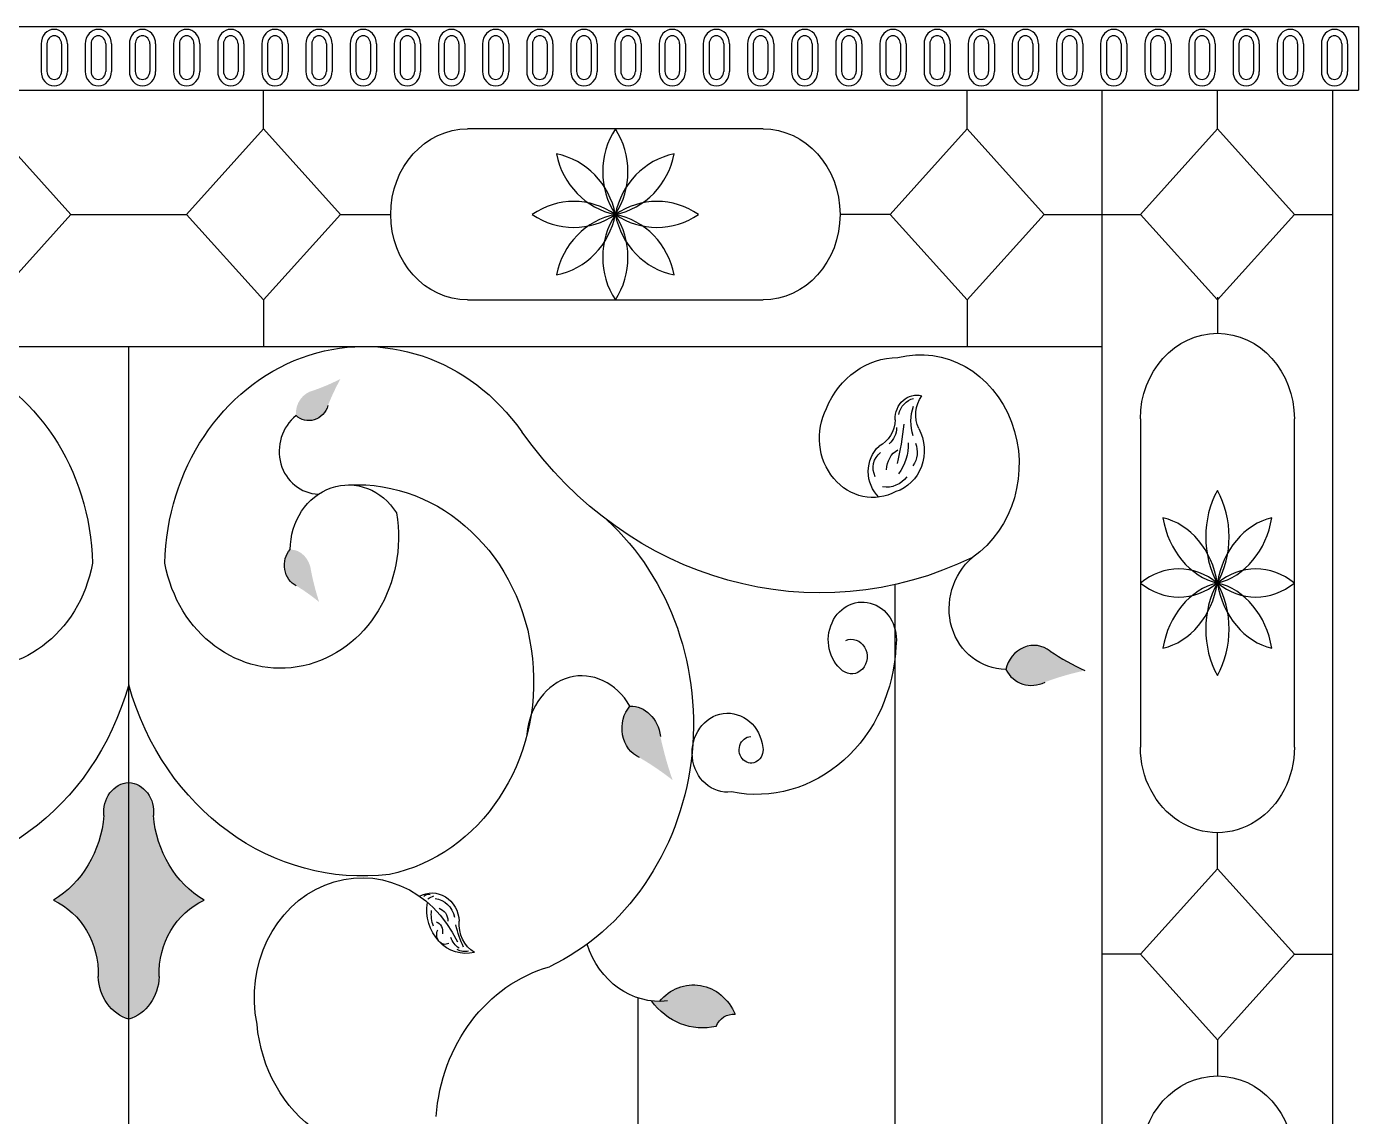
# Model space of a CAD drawing. Header units: inches. Extents: x -12530 to 36157, y 78659 to 110077.
# Drawn here: x 18044 to 18797, y 95986 to 96602 of the extents above; entities that cross this region are included whole.
import ezdxf

# ---------------------------------------------------------------- set-up
doc = ezdxf.new("R2010")
doc.units = ezdxf.units.IN
doc.header["$MEASUREMENT"] = 0
doc.layers.add('freecads.com', color=7, linetype='Continuous')

msp = doc.modelspace()

# ---------------------------------------------------------------- hatches: boundary and pattern name
at = {"layer": 'freecads.com'}
h = msp.add_hatch(color=256, dxfattribs=at)
edge = h.paths.add_edge_path()
edge.add_ellipse((18175.52560209607, 96504.02784692858), major_axis=(43.06384436937769, 105.7939623153172), ratio=0.9469011507490371, start_angle=218.050427834303, end_angle=226.5621950181577, ccw=False)
edge.add_ellipse((18208.29212230067, 96384.17907957749), major_axis=(4.792041118792148, 11.77249789979152), ratio=0.9469011507479805, start_angle=31.97543274606259, end_angle=120.6182258387899)
edge.add_ellipse((18203.83716571304, 96390.7168436998), major_axis=(4.284943297245505, 10.52672227104292), ratio=0.9469011507496162, start_angle=159.7426158206657, end_angle=277.1150805852849)
edge.add_ellipse((18324.83691472213, 96344.2372041218), major_axis=(47.34596571398603, 116.3137519308614), ratio=0.9469011507503685, start_angle=82.53915729714407, end_angle=90.5950854310853, ccw=False)
h = msp.add_hatch(color=256, dxfattribs=at)
edge = h.paths.add_edge_path()
edge.add_ellipse((18303.813944635, 96318.93575745924), major_axis=(-8.829557838085156, 121.2470976968243), ratio=0.8359317068108877, start_angle=99.78457259641573, end_angle=109.796134589379, ccw=False)
edge.add_ellipse((18193.51974227665, 96293.03345593935), major_axis=(-0.9825319788094438, 13.49208567121029), ratio=0.8359317068012387, start_angle=-87.58124347453948, end_angle=-1.761904168033556)
edge.add_ellipse((18199.76707984378, 96297.39924930505), major_axis=(-0.8785596183861876, 12.06434181823648), ratio=0.8359317068012913, start_angle=32.51968818700655, end_angle=159.02811667615)
edge.add_ellipse((18147.62422410471, 96167.48022922767), major_axis=(-9.707538859654484, 133.3034942245962), ratio=0.8359317068004827, start_angle=326.433184229696, end_angle=333.5028607831824, ccw=False)
h = msp.add_hatch(color=256, dxfattribs=at)
edge = h.paths.add_edge_path()
edge.add_ellipse((18664.85655883445, 96078.66063698233), major_axis=(64.91117555546953, 151.109132615276), ratio=0.9321556912632376, start_angle=31.39300988275928, end_angle=39.76336417587326)
edge.add_ellipse((18612.68358823493, 96247.94822657768), major_axis=(7.223159633431393, 16.81506115689548), ratio=0.932155691267479, start_angle=143.9978660258343, end_angle=225.9268037189526, ccw=False)
edge.add_ellipse((18612.43887307014, 96236.23671513371), major_axis=(6.458798806082675, 15.03567724333848), ratio=0.932155691265331, start_angle=-14.409785686897976, end_angle=103.5107411766183, ccw=False)
edge.add_ellipse((18717.67854366532, 96402.44082074754), major_axis=(71.36572076078097, 166.134907710525), ratio=0.9321556912642087, start_angle=171.3837466457625, end_angle=178.5079110942589)
h = msp.add_hatch(color=256, dxfattribs=at)
edge = h.paths.add_edge_path()
edge.add_ellipse((18542.96611211428, 96239.22689113839), major_axis=(-14.01955956894534, 173.0469924099719), ratio=0.8364599452372313, start_angle=100.54857668420982, end_angle=110.5342086904204, ccw=False)
edge.add_ellipse((18386.08470856246, 96198.80538737917), major_axis=(-1.560062899768995, 19.25625347812982), ratio=0.8364599452285126, start_angle=-86.80599533182057, end_angle=-1.218981540430523)
edge.add_ellipse((18394.89794497319, 96205.23505863431), major_axis=(-1.39497573155363, 17.21854053999207), ratio=0.8364599452286675, start_angle=33.14863903629293, end_angle=159.5890570134705)
edge.add_ellipse((18323.69057165979, 96018.05263596874), major_axis=(-15.41361660421612, 190.2541932257607), ratio=0.8364599452274143, start_angle=327.0306658284395, end_angle=334.077844666511, ccw=False)
h = msp.add_hatch(color=256, dxfattribs=at)
edge = h.paths.add_edge_path()
edge.add_ellipse((18033.02084308015, 96162.088200286), major_axis=(2.0735e-11, 61.00201997487932), ratio=0.9000000000000715, start_angle=205.8975772623485, end_angle=263.9725538064092)
edge.add_ellipse((18102.59173902958, 96158.37036889791), major_axis=(-7.6348e-12, 16.69926722380767), ratio=0.9000000000000007, start_angle=3.213950894043478, end_angle=97.83781866390768, ccw=False)
edge.add_line((18101.65584603498, 96175.03722742425), (18101.65584603498, 96041.20997076583))
edge.add_ellipse((18107.8205997947, 96066.28978995392), major_axis=(-4.6721e-12, 25.99838615199012), ratio=0.9000000000000319, start_angle=92.48536943769562, end_angle=166.190177115764, ccw=False)
edge.add_ellipse((18044.15006667578, 96066.79635160761), major_axis=(4.062e-13, 44.79231056240113), ratio=0.9000000000000746, start_angle=267.8374528010897, end_angle=340.2498807344285)
h = msp.add_hatch(color=256, dxfattribs=at)
edge = h.paths.add_edge_path()
edge.add_ellipse((18095.49109227527, 96066.28978995392), major_axis=(1.77813e-11, 25.99838615198242), ratio=0.9000000000000955, start_angle=193.8098228842384, end_angle=267.51463056302066, ccw=False)
edge.add_line((18101.65584603498, 96041.20997076276), (18101.65584603498, 96175.03722742121))
edge.add_ellipse((18100.71995304038, 96158.37036889791), major_axis=(1.2101e-12, 16.69926722381656), ratio=0.9000000000000307, start_angle=262.16218133631565, end_angle=356.78604910594396, ccw=False)
edge.add_ellipse((18170.29084899098, 96162.088200286), major_axis=(1.2999e-12, 61.00201997484596), ratio=0.900000000000084, start_angle=96.0274461935348, end_angle=154.1024227376647)
edge.add_ellipse((18159.16162539535, 96066.79635160761), major_axis=(5.1547e-12, 44.79231056241412), ratio=0.9000000000000937, start_angle=19.75011926562341, end_angle=92.16254719856211)
h = msp.add_hatch(color=256, dxfattribs=at)
edge = h.paths.add_edge_path()
edge.add_ellipse((18401.6789052564, 96099.55982388221), major_axis=(-4.54577e-11, 48.25036335209133), ratio=0.900000000004084, start_angle=174.4578935609791, end_angle=179.9999999999619)
edge.add_ellipse((18420.8100996332, 96031.73806726153), major_axis=(-3.7173e-12, 28.89454090421123), ratio=0.9000000000001392, start_angle=297.4647620366055, end_angle=404.34835233096675, ccw=False)
edge.add_ellipse((18443.26257724096, 96032.34132296478), major_axis=(1.91495e-11, 11.70462034125817), ratio=0.9000000000001243, start_angle=-5.410998007285658, end_angle=63.39969833488567)
edge.add_ellipse((18426.0282238002, 96077.8488314191), major_axis=(1.7046e-12, 41.57193963614196), ratio=0.9000000000001513, start_angle=132.1588293890857, end_angle=190.6191178512101, ccw=False)

# ---------------------------------------------------------------- linework, layer by layer
for p, q in [((15987.81709525844, 96602.03731265885), (18796.53814705358, 96602.03731265885)), ((18796.53814705358, 96602.03731265885), (18796.53814705358, 96566.19743068157)), ((18052.1526437379, 96592.24936807767), (18052.1526437379, 96576.77873008043)), ((18055.43426433487, 96592.24936807767), (18055.43426433487, 96576.77873008043)), ((18063.71155623997, 96592.24936807767), (18063.71155623997, 96576.77873008043)), ((18066.99317683578, 96592.24936807767), (18066.99317683578, 96576.77873008043)), ((18077.09984816881, 96592.24936807767), (18077.09984816881, 96576.77873008043)), ((18080.38146876581, 96592.24936807767), (18080.38146876581, 96576.77873008043)), ((18088.65876067088, 96592.24936807767), (18088.65876067088, 96576.77873008043)), ((18091.94038126788, 96592.24936807767), (18091.94038126788, 96576.77873008043)), ((18102.04705259971, 96592.24936807767), (18102.04705259971, 96576.77873008043)), ((18105.32867319671, 96592.24936807767), (18105.32867319671, 96576.77873008043)), ((18113.60596510179, 96592.24936807767), (18113.60596510179, 96576.77873008043)), ((18116.88758569879, 96592.24936807767), (18116.88758569879, 96576.77873008043)), ((18126.99425703062, 96592.24936807767), (18126.99425703062, 96576.77873008043)), ((18130.27587762762, 96592.24936807767), (18130.27587762762, 96576.77873008043)), ((18138.5531695327, 96592.24936807767), (18138.5531695327, 96576.77873008043)), ((18141.8347901297, 96592.24936807767), (18141.8347901297, 96576.77873008043)), ((18151.94146146153, 96592.24936807767), (18151.94146146153, 96576.77873008043)), ((18155.22308205853, 96592.24936807767), (18155.22308205853, 96576.77873008043)), ((18163.50037396361, 96592.24936807767), (18163.50037396361, 96576.77873008043)), ((18166.78199456061, 96592.24936807767), (18166.78199456061, 96576.77873008043)), ((18176.88866589244, 96592.24936807767), (18176.88866589244, 96576.77873008043)), ((18180.1702864906, 96592.24936807767), (18180.1702864906, 96576.77873008043)), ((18188.44757839451, 96592.24936807767), (18188.44757839451, 96576.77873008043)), ((18191.72919899152, 96592.24936807767), (18191.72919899152, 96576.77873008043)), ((18201.83587032454, 96592.24936807767), (18201.83587032454, 96576.77873008043)), ((18205.11749092035, 96592.24936807767), (18205.11749092035, 96576.77873008043)), ((18213.39478282661, 96592.24936807767), (18213.39478282661, 96576.77873008043)), ((18216.67640342242, 96592.24936807767), (18216.67640342242, 96576.77873008043)), ((18226.78307475425, 96592.24936807767), (18226.78307475425, 96576.77873008043)), ((18230.06469535244, 96592.24936807767), (18230.06469535244, 96576.77873008043)), ((18238.34198725633, 96592.24936807767), (18238.34198725633, 96576.77873008043)), ((18241.62360785333, 96592.24936807767), (18241.62360785333, 96576.77873008043)), ((18251.73027918635, 96592.24936807767), (18251.73027918635, 96576.77873008043)), ((18255.01189978216, 96592.24936807767), (18255.01189978216, 96576.77873008043)), ((18263.28919168843, 96592.24936807767), (18263.28919168843, 96576.77873008043)), ((18266.57081228424, 96592.24936807767), (18266.57081228424, 96576.77873008043)), ((18276.6774836161, 96592.24936807767), (18276.6774836161, 96576.77873008043)), ((18279.95910421426, 96592.24936807767), (18279.95910421426, 96576.77873008043)), ((18288.23639611814, 96592.24936807767), (18288.23639611814, 96576.77873008043)), ((18291.51801671515, 96592.24936807767), (18291.51801671515, 96576.77873008043)), ((18301.62468804817, 96592.24936807767), (18301.62468804817, 96576.77873008043)), ((18304.90630864517, 96592.24936807767), (18304.90630864517, 96576.77873008043)), ((18313.18360055025, 96592.24936807767), (18313.18360055025, 96576.77873008043)), ((18316.46522114725, 96592.24936807767), (18316.46522114725, 96576.77873008043)), ((18326.57189247908, 96592.24936807767), (18326.57189247908, 96576.77873008043)), ((18329.85351307608, 96592.24936807767), (18329.85351307608, 96576.77873008043)), ((18338.13080498115, 96592.24936807767), (18338.13080498115, 96576.77873008043)), ((18341.41242557696, 96592.24936807767), (18341.41242557696, 96576.77873008043)), ((18351.51909690998, 96592.24936807767), (18351.51909690998, 96576.77873008043)), ((18354.80071750698, 96592.24936807767), (18354.80071750698, 96576.77873008043)), ((18363.0780094109, 96592.24936807767), (18363.0780094109, 96576.77873008043)), ((18366.35963000906, 96592.24936807767), (18366.35963000906, 96576.77873008043)), ((18376.46630134089, 96592.24936807767), (18376.46630134089, 96576.77873008043)), ((18379.74792193789, 96592.24936807767), (18379.74792193789, 96576.77873008043)), ((18388.02521384297, 96592.24936807767), (18388.02521384297, 96576.77873008043)), ((18391.30683443881, 96592.24936807767), (18391.30683443881, 96576.77873008043)), ((18401.4135057718, 96592.24936807767), (18401.4135057718, 96576.77873008043)), ((18404.6951263688, 96592.24936807767), (18404.6951263688, 96576.77873008043)), ((18412.97241827271, 96592.24936807767), (18412.97241827271, 96576.77873008043)), ((18416.25403887088, 96592.24936807767), (18416.25403887088, 96576.77873008043)), ((18426.36071020274, 96592.24936807767), (18426.36071020274, 96576.77873008043)), ((18429.6423308009, 96592.24936807767), (18429.6423308009, 96576.77873008043)), ((18437.91962270481, 96592.24936807767), (18437.91962270481, 96576.77873008043)), ((18441.20124330179, 96592.24936807767), (18441.20124330179, 96576.77873008043)), ((18451.30791463481, 96592.24936807767), (18451.30791463481, 96576.77873008043)), ((18454.58953523062, 96592.24936807767), (18454.58953523062, 96576.77873008043)), ((18462.86682713572, 96592.24936807767), (18462.86682713572, 96576.77873008043)), ((18466.14844773269, 96592.24936807767), (18466.14844773269, 96576.77873008043)), ((18476.25511906455, 96592.24936807767), (18476.25511906455, 96576.77873008043)), ((18479.53673966272, 96592.24936807767), (18479.53673966272, 96576.77873008043)), ((18487.81403156663, 96592.24936807767), (18487.81403156663, 96576.77873008043)), ((18491.0956521636, 96592.24936807767), (18491.0956521636, 96576.77873008043)), ((18501.20232349662, 96592.24936807767), (18501.20232349662, 96576.77873008043)), ((18504.48394409246, 96592.24936807767), (18504.48394409246, 96576.77873008043)), ((18512.76123599754, 96592.24936807767), (18512.76123599754, 96576.77873008043)), ((18516.04285659454, 96592.24936807767), (18516.04285659454, 96576.77873008043)), ((18526.14952792637, 96592.24936807767), (18526.14952792637, 96576.77873008043)), ((18529.43114852453, 96592.24936807767), (18529.43114852453, 96576.77873008043)), ((18537.70844042845, 96592.24936807767), (18537.70844042845, 96576.77873008043)), ((18540.99006102545, 96592.24936807767), (18540.99006102545, 96576.77873008043)), ((18551.09673235844, 96592.24936807767), (18551.09673235844, 96576.77873008043)), ((18554.37835295544, 96592.24936807767), (18554.37835295544, 96576.77873008043)), ((18562.65564485935, 96592.24936807767), (18562.65564485935, 96576.77873008043)), ((18565.93726545752, 96592.24936807767), (18565.93726545752, 96576.77873008043)), ((18576.04393678938, 96592.24936807767), (18576.04393678938, 96576.77873008043)), ((18579.32555738635, 96592.24936807767), (18579.32555738635, 96576.77873008043)), ((18587.60284929145, 96592.24936807767), (18587.60284929145, 96576.77873008043)), ((18590.88446988726, 96592.24936807767), (18590.88446988726, 96576.77873008043)), ((18600.99114122028, 96592.24936807767), (18600.99114122028, 96576.77873008043)), ((18604.27276181725, 96592.24936807767), (18604.27276181725, 96576.77873008043)), ((18612.55005372117, 96592.24936807767), (18612.55005372117, 96576.77873008043)), ((18615.83167431933, 96592.24936807767), (18615.83167431933, 96576.77873008043)), ((18625.93834565119, 96592.24936807767), (18625.93834565119, 96576.77873008043)), ((18629.21996624816, 96592.24936807767), (18629.21996624816, 96576.77873008043)), ((18637.49725815327, 96592.24936807767), (18637.49725815327, 96576.77873008043)), ((18640.77887874908, 96592.24936807767), (18640.77887874908, 96576.77873008043)), ((18650.8855500821, 96592.24936807767), (18650.8855500821, 96576.77873008043)), ((18654.1671706791, 96592.24936807767), (18654.1671706791, 96576.77873008043)), ((18662.44446258298, 96592.24936807767), (18662.44446258298, 96576.77873008043)), ((18665.72608318118, 96592.24936807767), (18665.72608318118, 96576.77873008043)), ((18675.83275451301, 96592.24936807767), (18675.83275451301, 96576.77873008043)), ((18679.11437511117, 96592.24936807767), (18679.11437511117, 96576.77873008043)), ((18687.39166701509, 96592.24936807767), (18687.39166701509, 96576.77873008043)), ((18690.67328761209, 96592.24936807767), (18690.67328761209, 96576.77873008043)), ((18700.77995894508, 96592.24936807767), (18700.77995894508, 96576.77873008043)), ((18704.06157954091, 96592.24936807767), (18704.06157954091, 96576.77873008043)), ((18712.33887144599, 96592.24936807767), (18712.33887144599, 96576.77873008043)), ((18715.62049204299, 96592.24936807767), (18715.62049204299, 96576.77873008043)), ((18725.72716337482, 96592.24936807767), (18725.72716337482, 96576.77873008043)), ((18729.00878397299, 96592.24936807767), (18729.00878397299, 96576.77873008043)), ((18737.2860758769, 96592.24936807767), (18737.2860758769, 96576.77873008043)), ((18740.5676964739, 96592.24936807767), (18740.5676964739, 96576.77873008043)), ((18750.67436780692, 96592.24936807767), (18750.67436780692, 96576.77873008043)), ((18753.95598840273, 96592.24936807767), (18753.95598840273, 96576.77873008043)), ((18762.23328030781, 96592.24936807767), (18762.23328030781, 96576.77873008043)), ((18765.51490090481, 96592.24936807767), (18765.51490090481, 96576.77873008043)), ((18775.62157223783, 96592.24936807767), (18775.62157223783, 96576.77873008043)), ((18778.90319283483, 96592.24936807767), (18778.90319283483, 96576.77873008043)), ((18787.18048473872, 96592.24936807767), (18787.18048473872, 96576.77873008043)), ((18790.46210533572, 96592.24936807767), (18790.46210533572, 96576.77873008043)), ((15987.81709525844, 96566.19743068157), (18796.53814705358, 96566.19743068157)), ((18177.88548239748, 96544.26446648416), (18177.88548239748, 96566.19743068157)), ((18575.46179114558, 96544.26446648416), (18575.46179114558, 96566.19743068157)), ((18651.69142750926, 94033.30365418523), (18651.69142750926, 96566.19743068157)), ((18716.88260436741, 96544.26446648416), (18716.88260436741, 96566.19743068157)), ((18782.07378122442, 94033.30365418523), (18782.07378122442, 96566.19743068157)), ((18068.92281197206, 96495.93490837354), (18025.42620967249, 96544.26446648416)), ((18134.38888009791, 96495.93490837354), (18177.88548239748, 96544.26446648416)), ((18177.88548239748, 96544.26446648416), (18221.3820846982, 96495.93490837354)), ((18460.15199426549, 96544.26446648416), (18293.19527927873, 96544.26446648416)), ((18575.46179114558, 96544.26446648416), (18531.96518884601, 96495.93490837354)), ((18618.95839344514, 96495.93490837354), (18575.46179114558, 96544.26446648416)), ((18716.88260436741, 96544.26446648416), (18673.38600206668, 96495.93490837354)), ((18760.37920666698, 96495.93490837354), (18716.88260436741, 96544.26446648416)), ((18025.42620967249, 96447.60535026764), (18068.92281197206, 96495.93490837354)), ((18068.92281197206, 96495.93490837354), (18134.38888009791, 96495.93490837354)), ((18177.88548239748, 96447.60535026764), (18134.38888009791, 96495.93490837354)), ((18221.3820846982, 96495.93490837354), (18177.88548239748, 96447.60535026764)), ((18221.3820846982, 96495.93490837354), (18249.698676978, 96495.93490837354)), ((18531.96518884601, 96495.93490837354), (18503.64859656625, 96495.93490837354)), ((18531.96518884601, 96495.93490837354), (18575.46179114558, 96447.60535026764)), ((18575.46179114558, 96447.60535026764), (18618.95839344514, 96495.93490837354)), ((18618.95839344514, 96495.93490837354), (18673.38600206668, 96495.93490837354)), ((18673.38600206668, 96495.93490837354), (18716.88260436741, 96447.60535026764)), ((18716.88260436741, 96447.60535026764), (18760.37920666698, 96495.93490837354)), ((18760.37920666698, 96495.93490837354), (18782.07378122442, 96495.93490837354)), ((18177.88548239748, 96447.60535026764), (18177.88548239748, 96421.32814877453)), ((18293.19527927873, 96447.60535026764), (18460.15199426549, 96447.60535026764)), ((18575.46179114558, 96447.60535026764), (18575.46179114558, 96421.32814877453)), ((18716.88260436741, 96449.15331344664), (18716.88260436741, 96428.76831243766)), ((17551.6202645607, 96421.32814877453), (18651.69142750926, 96421.32814877453)), ((18101.65584603498, 94460.5349116082), (18101.65584603498, 96421.32814877453)), ((18673.38600206668, 96380.43875433176), (18673.38600206668, 96194.9312932317)), ((18760.37920666698, 96194.9312932317), (18760.37920666698, 96380.43875433176)), ((18534.738557442, 94810.67897302256), (18534.738557442, 96286.82343528025)), ((18716.88260436741, 96126.21673410737), (18716.88260436741, 96146.60173512108)), ((18673.38600206668, 96077.88717599676), (18716.88260436741, 96126.21673410737)), ((18716.88260436741, 96126.21673410737), (18760.37920666698, 96077.88717599676)), ((18673.38600206668, 96077.88717599676), (18651.69142750926, 96077.88717599676)), ((18716.88260436741, 96029.55761788614), (18673.38600206668, 96077.88717599676)), ((18760.37920666698, 96077.88717599676), (18716.88260436741, 96029.55761788614)), ((18760.37920666698, 96077.88717599676), (18782.07378122442, 96077.88717599676)), ((18389.56628093696, 94890.44871188934), (18389.56628093696, 96053.22444744674)), ((18716.88260436741, 96029.55761788614), (18716.88260436741, 96009.17261687716))]:
    msp.add_line(p, q, dxfattribs=at)
for centre, major_axis, ratio, start_param, end_param in [((18059.57291028744, 96592.24936807767), (-1.4899e-12, 8.244740610319162), 0.9000000000004904, 4.712388980384527, 7.85398163397432), ((18084.52011471834, 96592.24936807767), (-1.4899e-12, 8.244740610319162), 0.9000000000004904, 4.712388980384527, 7.85398163397432), ((18109.46731914806, 96592.24936807767), (-1.4899e-12, 8.244740610319162), 0.9000000000004904, 4.712388980384527, 7.85398163397432), ((18134.41452358016, 96592.24936807767), (-1.4899e-12, 8.244740610319162), 0.9000000000004904, 4.712388980384527, 7.85398163397432), ((18159.36172801107, 96592.24936807767), (-1.4899e-12, 8.244740610319162), 0.9000000000004904, 4.712388980384527, 7.85398163397432), ((18184.30893244198, 96592.24936807767), (-1.4899e-12, 8.244740610319162), 0.9000000000004904, 4.712388980384527, 7.85398163397432), ((18209.25613687288, 96592.24936807767), (-1.4899e-12, 8.244740610319162), 0.9000000000004904, 4.712388980384527, 7.85398163397432), ((18234.20334130379, 96592.24936807767), (-1.4899e-12, 8.244740610319162), 0.9000000000004904, 4.712388980384527, 7.85398163397432), ((18259.1505457347, 96592.24936807767), (-1.4899e-12, 8.244740610319162), 0.9000000000004904, 4.712388980384527, 7.85398163397432), ((18284.0977501668, 96592.24936807767), (-1.4899e-12, 8.244740610319162), 0.9000000000004904, 4.712388980384527, 7.85398163397432), ((18309.04495459652, 96592.24936807767), (-1.4899e-12, 8.244740610319162), 0.9000000000004904, 4.712388980384527, 7.85398163397432), ((18333.99215902861, 96592.24936807767), (-1.4899e-12, 8.244740610319162), 0.9000000000004904, 4.712388980384527, 7.85398163397432), ((18358.93936345836, 96592.24936807767), (-1.4899e-12, 8.244740610319162), 0.9000000000004904, 4.712388980384527, 7.85398163397432), ((18383.88656789043, 96592.24936807767), (-1.4899e-12, 8.244740610319162), 0.9000000000004904, 4.712388980384527, 7.85398163397432), ((18408.83377232134, 96592.24936807767), (-1.4899e-12, 8.244740610319162), 0.9000000000004904, 4.712388980384527, 7.85398163397432), ((18433.78097675225, 96592.24936807767), (-1.4899e-12, 8.244740610319162), 0.9000000000004904, 4.712388980384527, 7.85398163397432), ((18458.72818118318, 96592.24936807767), (-1.4899e-12, 8.244740610319162), 0.9000000000004904, 4.712388980384527, 7.85398163397432), ((18483.67538561526, 96592.24936807767), (-1.4899e-12, 8.244740610319162), 0.9000000000004904, 4.712388980384527, 7.85398163397432), ((18508.622590045, 96592.24936807767), (-1.4899e-12, 8.244740610319162), 0.9000000000004904, 4.712388980384527, 7.85398163397432), ((18533.56979447707, 96592.24936807767), (-1.4899e-12, 8.244740610319162), 0.9000000000004904, 4.712388980384527, 7.85398163397432), ((18558.51699890681, 96592.24936807767), (-1.4899e-12, 8.244740610319162), 0.9000000000004904, 4.712388980384527, 7.85398163397432), ((18583.46420333889, 96592.24936807767), (-1.4899e-12, 8.244740610319162), 0.9000000000004904, 4.712388980384527, 7.85398163397432), ((18608.41140776979, 96592.24936807767), (-1.4899e-12, 8.244740610319162), 0.9000000000004904, 4.712388980384527, 7.85398163397432), ((18633.35861220073, 96592.24936807767), (-1.4899e-12, 8.244740610319162), 0.9000000000004904, 4.712388980384527, 7.85398163397432), ((18658.30581663164, 96592.24936807767), (-1.4899e-12, 8.244740610319162), 0.9000000000004904, 4.712388980384527, 7.85398163397432), ((18683.25302106255, 96592.24936807767), (-1.4899e-12, 8.244740610319162), 0.9000000000004904, 4.712388980384527, 7.85398163397432), ((18708.20022549345, 96592.24936807767), (-1.4899e-12, 8.244740610319162), 0.9000000000004904, 4.712388980384527, 7.85398163397432), ((18733.14742992553, 96592.24936807767), (-1.4899e-12, 8.244740610319162), 0.9000000000004904, 4.712388980384527, 7.85398163397432), ((18758.09463435527, 96592.24936807767), (-1.4899e-12, 8.244740610319162), 0.9000000000004904, 4.712388980384527, 7.85398163397432), ((18783.04183878737, 96592.24936807767), (-1.4899e-12, 8.244740610319162), 0.9000000000004904, 4.712388980384527, 7.85398163397432), ((18059.57291028744, 96592.24936807767), (1.28346e-11, 4.598495502589265), 0.9000000000006837, -1.570796326792384, 1.570796326797408), ((18084.52011471834, 96592.24936807767), (1.28346e-11, 4.598495502589265), 0.9000000000006837, -1.570796326792384, 1.570796326797408), ((18109.46731914806, 96592.24936807767), (1.28346e-11, 4.598495502589265), 0.9000000000006837, -1.570796326792384, 1.570796326797408), ((18134.41452358016, 96592.24936807767), (1.28346e-11, 4.598495502589265), 0.9000000000006837, -1.570796326792384, 1.570796326797408), ((18159.36172801107, 96592.24936807767), (1.28346e-11, 4.598495502589265), 0.9000000000006837, -1.570796326792384, 1.570796326797408), ((18184.30893244198, 96592.24936807767), (1.28346e-11, 4.598495502589265), 0.9000000000006837, -1.570796326792384, 1.570796326797408), ((18209.25613687288, 96592.24936807767), (1.28346e-11, 4.598495502589265), 0.9000000000006837, -1.570796326792384, 1.570796326797408), ((18234.20334130379, 96592.24936807767), (1.28346e-11, 4.598495502589265), 0.9000000000006837, -1.570796326792384, 1.570796326797408), ((18259.1505457347, 96592.24936807767), (1.28346e-11, 4.598495502589265), 0.9000000000006837, -1.570796326792384, 1.570796326797408), ((18284.0977501668, 96592.24936807767), (1.28346e-11, 4.598495502589265), 0.9000000000006837, -1.570796326792384, 1.570796326797408), ((18309.04495459652, 96592.24936807767), (1.28346e-11, 4.598495502589265), 0.9000000000006837, -1.570796326792384, 1.570796326797408), ((18333.99215902861, 96592.24936807767), (1.28346e-11, 4.598495502589265), 0.9000000000006837, -1.570796326792384, 1.570796326797408), ((18358.93936345836, 96592.24936807767), (1.28346e-11, 4.598495502589265), 0.9000000000006837, -1.570796326792384, 1.570796326797408), ((18383.88656789043, 96592.24936807767), (1.28346e-11, 4.598495502589265), 0.9000000000006837, -1.570796326792384, 1.570796326797408), ((18408.83377232134, 96592.24936807767), (1.28346e-11, 4.598495502589265), 0.9000000000006837, -1.570796326792384, 1.570796326797408), ((18433.78097675225, 96592.24936807767), (1.28346e-11, 4.598495502589265), 0.9000000000006837, -1.570796326792384, 1.570796326797408), ((18458.72818118318, 96592.24936807767), (1.28346e-11, 4.598495502589265), 0.9000000000006837, -1.570796326792384, 1.570796326797408), ((18483.67538561526, 96592.24936807767), (1.28346e-11, 4.598495502589265), 0.9000000000006837, -1.570796326792384, 1.570796326797408), ((18508.622590045, 96592.24936807767), (1.28346e-11, 4.598495502589265), 0.9000000000006837, -1.570796326792384, 1.570796326797408), ((18533.56979447707, 96592.24936807767), (1.28346e-11, 4.598495502589265), 0.9000000000006837, -1.570796326792384, 1.570796326797408), ((18558.51699890681, 96592.24936807767), (1.28346e-11, 4.598495502589265), 0.9000000000006837, -1.570796326792384, 1.570796326797408), ((18583.46420333889, 96592.24936807767), (1.28346e-11, 4.598495502589265), 0.9000000000006837, -1.570796326792384, 1.570796326797408), ((18608.41140776979, 96592.24936807767), (1.28346e-11, 4.598495502589265), 0.9000000000006837, -1.570796326792384, 1.570796326797408), ((18633.35861220073, 96592.24936807767), (1.28346e-11, 4.598495502589265), 0.9000000000006837, -1.570796326792384, 1.570796326797408), ((18658.30581663164, 96592.24936807767), (1.28346e-11, 4.598495502589265), 0.9000000000006837, -1.570796326792384, 1.570796326797408), ((18683.25302106255, 96592.24936807767), (1.28346e-11, 4.598495502589265), 0.9000000000006837, -1.570796326792384, 1.570796326797408), ((18708.20022549345, 96592.24936807767), (1.28346e-11, 4.598495502589265), 0.9000000000006837, -1.570796326792384, 1.570796326797408), ((18733.14742992553, 96592.24936807767), (1.28346e-11, 4.598495502589265), 0.9000000000006837, -1.570796326792384, 1.570796326797408), ((18758.09463435527, 96592.24936807767), (1.28346e-11, 4.598495502589265), 0.9000000000006837, -1.570796326792384, 1.570796326797408), ((18783.04183878737, 96592.24936807767), (1.28346e-11, 4.598495502589265), 0.9000000000006837, -1.570796326792384, 1.570796326797408), ((18059.57291028744, 96576.77873008043), (-6.725e-13, 8.24474061032366), 0.8999999999997271, 1.570796326794822, 4.712388980384615), ((18059.57291028744, 96576.77873008043), (-6.468e-12, 4.598495502593757), 0.8999999999993162, 1.57079632679363, 4.712388980383423), ((18084.52011471834, 96576.77873008043), (-6.725e-13, 8.24474061032366), 0.8999999999997271, 1.570796326794822, 4.712388980384615), ((18084.52011471834, 96576.77873008043), (-6.468e-12, 4.598495502593757), 0.8999999999993162, 1.57079632679363, 4.712388980383423), ((18109.46731914806, 96576.77873008043), (-6.725e-13, 8.24474061032366), 0.8999999999997271, 1.570796326794822, 4.712388980384615), ((18109.46731914806, 96576.77873008043), (-6.468e-12, 4.598495502593757), 0.8999999999993162, 1.57079632679363, 4.712388980383423), ((18134.41452358016, 96576.77873008043), (-6.725e-13, 8.24474061032366), 0.8999999999997271, 1.570796326794822, 4.712388980384615), ((18134.41452358016, 96576.77873008043), (-6.468e-12, 4.598495502593757), 0.8999999999993162, 1.57079632679363, 4.712388980383423), ((18159.36172801107, 96576.77873008043), (-6.725e-13, 8.24474061032366), 0.8999999999997271, 1.570796326794822, 4.712388980384615), ((18159.36172801107, 96576.77873008043), (-6.468e-12, 4.598495502593757), 0.8999999999993162, 1.57079632679363, 4.712388980383423), ((18184.30893244198, 96576.77873008043), (-6.725e-13, 8.24474061032366), 0.8999999999997271, 1.570796326794822, 4.712388980384615), ((18184.30893244198, 96576.77873008043), (-6.468e-12, 4.598495502593757), 0.8999999999993162, 1.57079632679363, 4.712388980383423), ((18209.25613687288, 96576.77873008043), (-6.725e-13, 8.24474061032366), 0.8999999999997271, 1.570796326794822, 4.712388980384615), ((18209.25613687288, 96576.77873008043), (-6.468e-12, 4.598495502593757), 0.8999999999993162, 1.57079632679363, 4.712388980383423), ((18234.20334130379, 96576.77873008043), (-6.725e-13, 8.24474061032366), 0.8999999999997271, 1.570796326794822, 4.712388980384615), ((18234.20334130379, 96576.77873008043), (-6.468e-12, 4.598495502593757), 0.8999999999993162, 1.57079632679363, 4.712388980383423), ((18259.1505457347, 96576.77873008043), (-6.725e-13, 8.24474061032366), 0.8999999999997271, 1.570796326794822, 4.712388980384615), ((18259.1505457347, 96576.77873008043), (-6.468e-12, 4.598495502593757), 0.8999999999993162, 1.57079632679363, 4.712388980383423), ((18284.0977501668, 96576.77873008043), (-6.725e-13, 8.24474061032366), 0.8999999999997271, 1.570796326794822, 4.712388980384615), ((18284.0977501668, 96576.77873008043), (-6.468e-12, 4.598495502593757), 0.8999999999993162, 1.57079632679363, 4.712388980383423), ((18309.04495459652, 96576.77873008043), (-6.725e-13, 8.24474061032366), 0.8999999999997271, 1.570796326794822, 4.712388980384615), ((18309.04495459652, 96576.77873008043), (-6.468e-12, 4.598495502593757), 0.8999999999993162, 1.57079632679363, 4.712388980383423), ((18333.99215902861, 96576.77873008043), (-6.725e-13, 8.24474061032366), 0.8999999999997271, 1.570796326794822, 4.712388980384615), ((18333.99215902861, 96576.77873008043), (-6.468e-12, 4.598495502593757), 0.8999999999993162, 1.57079632679363, 4.712388980383423), ((18358.93936345836, 96576.77873008043), (-6.725e-13, 8.24474061032366), 0.8999999999997271, 1.570796326794822, 4.712388980384615), ((18358.93936345836, 96576.77873008043), (-6.468e-12, 4.598495502593757), 0.8999999999993162, 1.57079632679363, 4.712388980383423), ((18383.88656789043, 96576.77873008043), (-6.725e-13, 8.24474061032366), 0.8999999999997271, 1.570796326794822, 4.712388980384615), ((18383.88656789043, 96576.77873008043), (-6.468e-12, 4.598495502593757), 0.8999999999993162, 1.57079632679363, 4.712388980383423), ((18408.83377232134, 96576.77873008043), (-6.725e-13, 8.24474061032366), 0.8999999999997271, 1.570796326794822, 4.712388980384615), ((18408.83377232134, 96576.77873008043), (-6.468e-12, 4.598495502593757), 0.8999999999993162, 1.57079632679363, 4.712388980383423), ((18433.78097675225, 96576.77873008043), (-6.725e-13, 8.24474061032366), 0.8999999999997271, 1.570796326794822, 4.712388980384615), ((18433.78097675225, 96576.77873008043), (-6.468e-12, 4.598495502593757), 0.8999999999993162, 1.57079632679363, 4.712388980383423), ((18458.72818118318, 96576.77873008043), (-6.725e-13, 8.24474061032366), 0.8999999999997271, 1.570796326794822, 4.712388980384615), ((18458.72818118318, 96576.77873008043), (-6.468e-12, 4.598495502593757), 0.8999999999993162, 1.57079632679363, 4.712388980383423), ((18483.67538561526, 96576.77873008043), (-6.725e-13, 8.24474061032366), 0.8999999999997271, 1.570796326794822, 4.712388980384615), ((18483.67538561526, 96576.77873008043), (-6.468e-12, 4.598495502593757), 0.8999999999993162, 1.57079632679363, 4.712388980383423), ((18508.622590045, 96576.77873008043), (-6.725e-13, 8.24474061032366), 0.8999999999997271, 1.570796326794822, 4.712388980384615), ((18508.622590045, 96576.77873008043), (-6.468e-12, 4.598495502593757), 0.8999999999993162, 1.57079632679363, 4.712388980383423), ((18533.56979447707, 96576.77873008043), (-6.725e-13, 8.24474061032366), 0.8999999999997271, 1.570796326794822, 4.712388980384615), ((18533.56979447707, 96576.77873008043), (-6.468e-12, 4.598495502593757), 0.8999999999993162, 1.57079632679363, 4.712388980383423), ((18558.51699890681, 96576.77873008043), (-6.725e-13, 8.24474061032366), 0.8999999999997271, 1.570796326794822, 4.712388980384615), ((18558.51699890681, 96576.77873008043), (-6.468e-12, 4.598495502593757), 0.8999999999993162, 1.57079632679363, 4.712388980383423), ((18583.46420333889, 96576.77873008043), (-6.725e-13, 8.24474061032366), 0.8999999999997271, 1.570796326794822, 4.712388980384615), ((18583.46420333889, 96576.77873008043), (-6.468e-12, 4.598495502593757), 0.8999999999993162, 1.57079632679363, 4.712388980383423), ((18608.41140776979, 96576.77873008043), (-6.725e-13, 8.24474061032366), 0.8999999999997271, 1.570796326794822, 4.712388980384615), ((18608.41140776979, 96576.77873008043), (-6.468e-12, 4.598495502593757), 0.8999999999993162, 1.57079632679363, 4.712388980383423), ((18633.35861220073, 96576.77873008043), (-6.725e-13, 8.24474061032366), 0.8999999999997271, 1.570796326794822, 4.712388980384615), ((18633.35861220073, 96576.77873008043), (-6.468e-12, 4.598495502593757), 0.8999999999993162, 1.57079632679363, 4.712388980383423), ((18658.30581663164, 96576.77873008043), (-6.725e-13, 8.24474061032366), 0.8999999999997271, 1.570796326794822, 4.712388980384615), ((18658.30581663164, 96576.77873008043), (-6.468e-12, 4.598495502593757), 0.8999999999993162, 1.57079632679363, 4.712388980383423), ((18683.25302106255, 96576.77873008043), (-6.725e-13, 8.24474061032366), 0.8999999999997271, 1.570796326794822, 4.712388980384615), ((18683.25302106255, 96576.77873008043), (-6.468e-12, 4.598495502593757), 0.8999999999993162, 1.57079632679363, 4.712388980383423), ((18708.20022549345, 96576.77873008043), (-6.725e-13, 8.24474061032366), 0.8999999999997271, 1.570796326794822, 4.712388980384615), ((18708.20022549345, 96576.77873008043), (-6.468e-12, 4.598495502593757), 0.8999999999993162, 1.57079632679363, 4.712388980383423), ((18733.14742992553, 96576.77873008043), (-6.725e-13, 8.24474061032366), 0.8999999999997271, 1.570796326794822, 4.712388980384615), ((18733.14742992553, 96576.77873008043), (-6.468e-12, 4.598495502593757), 0.8999999999993162, 1.57079632679363, 4.712388980383423), ((18758.09463435527, 96576.77873008043), (-6.725e-13, 8.24474061032366), 0.8999999999997271, 1.570796326794822, 4.712388980384615), ((18758.09463435527, 96576.77873008043), (-6.468e-12, 4.598495502593757), 0.8999999999993162, 1.57079632679363, 4.712388980383423), ((18783.04183878737, 96576.77873008043), (-6.725e-13, 8.24474061032366), 0.8999999999997271, 1.570796326794822, 4.712388980384615), ((18783.04183878737, 96576.77873008043), (-6.468e-12, 4.598495502593757), 0.8999999999993162, 1.57079632679363, 4.712388980383423), ((18411.70211104367, 96520.09968742885), (-2.762041e-10, 43.40277631713107), 0.9715657329158307, 0.9803202779837306, 2.161272375592387), ((18341.64516249938, 96520.09968742885), (2.869902e-10, 43.4027763170508), 0.9715657329158679, 4.121912931586137, 5.302865029194844), ((18335.30354451533, 96487.52821920079), (6.405388e-10, 43.40277631713313), 0.9715657329166837, -1.375874212189691, -0.1949221145801605), ((18384.84128790042, 96538.51575582087), (-2.472393e-10, 43.4027763170858), 0.9715657329163665, 1.765718441381499, 2.946670538990471), ((18368.50598564379, 96538.51575582087), (2.268772e-10, 43.40277631706209), 0.971565732916086, 3.336514768190967, 4.517466865799632), ((18418.04372902889, 96487.52821920079), (-2.349274e-10, 43.40277631707848), 0.9715657329159917, 0.1949221145879418, 1.375874212197467), ((18353.19596549827, 96459.881275477), (-1.55715e-10, 43.40277631711138), 0.971565732914274, -0.5904760488083007, 0.5904760488030952), ((18400.15130804478, 96459.881275477), (-1.445869e-10, 43.40277631715632), 0.9715657329143544, -0.5904760488095961, 0.5904760488012633), ((18353.19596549827, 96531.9885412748), (4.342078e-10, 43.40277631706869), 0.9715657329175721, 2.551116604796072, 3.732068702402953), ((18335.30354451533, 96504.34159754633), (8.390037e-10, 43.40277631718496), 0.9715657329158606, 3.336514768203776, 4.517466865810886), ((18384.84128790042, 96453.35406092626), (-3.73937e-10, 43.40277631712567), 0.9715657329161487, 0.1949221145847246, 1.37587421219362), ((18411.70211104367, 96471.77012931823), (-1.93335e-10, 43.40277631711392), 0.9715657329177677, 0.9803202779853204, 2.161272375594632), ((18400.15130804478, 96531.9885412748), (1.30223e-11, 43.40277631711138), 0.9715657329163745, 2.551116604786943, 3.732068702394992), ((18368.50598564379, 96453.35406092626), (1.2668188e-09, 43.40277631696019), 0.971565732916494, -1.375874212170981, -0.1949221145611923), ((18418.04372902889, 96504.34159754633), (-5.069485e-10, 43.40277631707659), 0.9715657329166422, 1.765718441377627, 2.946670538985467), ((18341.64516249938, 96471.77012931823), (7.080968e-10, 43.40277631707055), 0.971565732916254, 4.121912931597052, 5.302865029205336), ((18210.85788631662, 96362.96403937569), (9.548473022375202, 23.45751545448716), 0.9469011507473707, 1.056056525528422, 3.465797451042163), ((18749.33087397666, 96313.77132519687), (-6.65536e-11, 46.85405575904565), 0.8337058137774324, 0.9803202779896892, 2.161272375596696), ((18684.434334757, 96313.77132519687), (2.43276e-11, 46.85405575894193), 0.833705813780045, 4.121912931580538, 5.302865029191841), ((18678.55984166721, 96278.6098558564), (6.68359e-11, 46.85405575904421), 0.8337058137785369, -1.375874212200111, -0.1949221145912241), ((18724.4486246241, 96333.6517929562), (-1.283672e-10, 46.85405575909249), 0.8337058137787895, 1.765718441386688, 2.946670538993834), ((18755.20536706884, 96278.6098558564), (3.62718e-11, 46.85405575900986), 0.8337058137783268, 0.1949221145930611, 1.375874212202095), ((18709.31658411075, 96333.6517929562), (-9.57243e-11, 46.85405575907503), 0.8337058137780887, 3.336514768178142, 4.517466865787663), ((18695.13430321647, 96248.76449681121), (3.23382e-11, 46.85405575910986), 0.8337058137771549, -0.5904760488043665, 0.5904760488049137), ((18738.63090551719, 96248.76449681121), (4.12314e-11, 46.85405575903574), 0.8337058137787531, -0.5904760488039144, 0.5904760488047791), ((18695.13430321647, 96326.60555074751), (-1.195232e-10, 46.85405575899081), 0.8337058137783582, 2.551116604783157, 3.732068702391485), ((18724.4486246241, 96241.71825460726), (8.65936e-11, 46.85405575901337), 0.8337058137781339, 0.1949221145963149, 1.375874212204178), ((18678.55984166721, 96296.76019170236), (-2.296201e-10, 46.85405575887828), 0.833705813778249, 3.336514768179492, 4.517466865789388), ((18749.33087397666, 96261.59872236189), (-5.2553e-12, 46.85405575904129), 0.8337058137782767, 0.9803202779916411, 2.161272375599638), ((18684.434334757, 96261.59872236189), (3.40541e-11, 46.85405575898658), 0.8337058137801617, 4.121912931579156, 5.302865029190106), ((18738.63090551719, 96326.60555074751), (-5.14911e-11, 46.85405575895035), 0.8337058137787188, 2.551116604783502, 3.73206870239227), ((18709.31658411075, 96241.71825460726), (1.38797e-11, 46.85405575898577), 0.8337058137787, -1.37587421220115, -0.1949221145917908), ((18755.20536706884, 96296.76019170236), (-3.9632e-11, 46.85405575897138), 0.8337058137786231, 1.765718441389999, 2.946670538998605), ((18612.43887307014, 96236.23671513371), (6.45879880600858, 15.03567724335346), 0.9321556912665302, -0.2689601446537453, 1.79113552860316), ((18717.67854366532, 96402.44082074754), (71.36572075827769, 166.1349077116308), 0.9321556912718623, 2.980447804307384, 3.113656358775813), ((18358.62393120824, 96196.77260902344), (-3.108533116187362, 38.3694155142895), 0.8364599452289684, -1.050967628547188, 1.358773296966491), ((18612.68358823493, 96247.94822657768), (7.22315963350926, 16.81506115686267), 0.9321556912685709, 2.479487931231245, 3.978207328831237)]:
    msp.add_ellipse(centre, major_axis=major_axis, ratio=ratio, start_param=start_param, end_param=end_param, dxfattribs=at)
at = {"layer": 'freecads.com', "extrusion": (0, 0, -1)}
for centre, major_axis, ratio, start_param, end_param in [((18293.19527927873, 96495.93490837354), (-7.3793e-12, 48.32955811072588), 0.900000000000093, 3.141592653589962, 6.283185307179755), ((18460.15199426549, 96495.93490837354), (-7.3793e-12, 48.32955811072588), 0.900000000000093, 1.696e-13, 3.141592653589962), ((17968.41607403842, 96296.00363996852), (-4.5224e-12, 125.3245088022635), 0.900000000000088, -0.9074852098328561, 1.547671826016925), ((18234.89561803152, 96296.00363996852), (-1.04499e-11, 125.3245088022625), 0.9000000000000948, -1.547671826016817, 0.9074852098329576), ((18716.88260436741, 96380.43875433176), (-1.4462e-11, 48.32955811071691), 0.9000000000000744, -1.570796326794627, 1.570796326795165), ((18549.07372058476, 96354.76446481142), (8.559e-12, 61.93554116445749), 0.9000000000000978, -0.2321871032391634, 2.584990271379639), ((18536.24712785082, 96365.72011788588), (-2.29824e-11, 49.31787610107069), 0.90000000000006, -1.14087400565172, 8.72e-13), ((18546.88361906399, 96380.37612711953), (-8.0551e-12, 13.46169786058744), 0.9000000000000596, 4.678600652174045, 6.528783362314412), ((18203.83716571304, 96390.7168436998), (4.284943297249851, 10.52672227104508), 0.9469011507482435, 1.453146290043263, 3.513241963300143), ((18547.56836200772, 96380.01699329654), (-2.5649e-11, 12.27073545344441), 0.9000000000001147, -1.329833552818052, -0.2250971634658521), ((18565.48047096468, 96379.07500691543), (-4.2912e-12, 24.21772453484184), 0.900000000000228, 4.366096177742984, 5.075204155905406), ((18561.62685811993, 96382.7186012071), (-8.171e-12, 16.93061405853845), 0.9000000000002719, 4.231621829367604, 5.397673023593571), ((18522.2039846827, 96369.65299362651), (3.0513e-12, 33.62288937148986), 0.9000000000002502, 2.696082150176071, 5.229522056389155), ((18519.46940670904, 96380.58034142073), (1.7774e-12, 17.01898422056723), 0.9000000000001037, 1.609526064343186, 2.724225780742168), ((18492.42350830029, 96520.53808191922), (-4.7586e-12, 238.3969549531139), 0.9000000000001026, 2.728671575560092, 4.045983830701649), ((18525.05082253278, 96375.81303436327), (1.01042e-11, 11.71493983310367), 0.900000000000152, 1.59068947252339, 2.502772232842222), ((18529.41111273288, 96362.58110858928), (-4.9015e-12, 24.15474981759616), 0.900000000000133, 1.036148242897099, 2.869960920446672), ((18415.29962061973, 96391.78847681312), (1.637292e-10, 138.8570707140923), 0.8999999999994932, 1.674701400555044, 1.837801263963537), ((18536.47707522764, 96350.58545958735), (9.424e-13, 18.77205545460239), 0.9000000000000307, 3.842602187112863, 5.589756474351967), ((18518.9981075818, 96366.18084888684), (-2.68777e-11, 25.81972861442889), 0.9000000000002376, 1.540457210069352, 2.28260779170989), ((18536.03632176527, 96361.55720355551), (-4.1215e-12, 12.43299780440469), 0.9000000000001337, 1.145567324660138, 2.234169100906592), ((18531.58044210253, 96352.77431668415), (2.8609e-12, 10.2634920421055), 0.899999999999968, 4.189352766540979, 5.711406153451918), ((18541.52825681556, 96351.28298442368), (-2.0852e-12, 12.9977143330891), 0.9000000000001179, -1.540417139155426, -0.4592134706796698), ((18225.86574671454, 96306.52277936228), (-1.92828e-11, 36.57014802890805), 0.9000000000001506, -1.570144438810411, 0.9666102788854815), ((18230.59027632957, 96232.18671650234), (-8.86533e-11, 111.0303770422466), 0.9000000000001239, -0.0472972821529074, 2.956124847520806), ((18529.7940729173, 96359.1076593728), (6.7115e-12, 17.31351857979847), 0.9000000000002689, 2.294167749248111, 3.27586732936537), ((18015.85238859842, 96313.5752112917), (-1.009122e-09, 74.05237560697067), 0.899999999999046, 1.770270383811394, 4.898778302057678), ((18187.45930347154, 96313.5752112917), (-6.302019e-10, 74.05237560690037), 0.9000000000007548, 1.384407005141651, 4.512914923387923), ((18286.44782199582, 96208.07601224098), (1.6808e-12, 149.2985333653984), 0.9000000000000966, 0.6884156864623803, 2.736567283896489), ((18199.76707984378, 96297.39924930505), (-0.8785596184278341, 12.06434181822385), 0.8359317068020148, 3.571518767546952, 5.631614440803995), ((18599.70062726133, 96274.91148666442), (14.39264463434394, 33.50517114664062), 0.932155691267927, 2.778162960212102, 5.187903885725738), ((18516.25333866924, 96255.53569491522), (-2.011e-13, 21.39793787821057), 0.9000000000001147, 3.758577450645758, 8.034935347274855), ((18456.32330086858, 96255.95164495183), (5.2718e-12, 87.70296271878709), 0.9000000000001213, 1.610558517898868, 3.319793763676975), ((18510.15473085251, 96246.12356257316), (-1.072e-11, 9.800906408007709), 0.9000000000000866, -0.3866077471322284, 3.750290646359315), ((17969.52620818951, 96275.91324292793), (-5.718e-13, 153.7868615514189), 0.900000000000098, 1.87315255808344, 3.251867516274561), ((18233.78548388045, 96275.91324292793), (-1.6894e-12, 153.7868615514191), 0.9000000000000973, 3.031317790905022, 4.410032749096159), ((18440.11867714451, 96191.81529624114), (7.3174e-12, 22.31366548902803), 0.9000000000000541, 3.03116874644467, 7.725670016563521), ((18453.39021582112, 96193.43118984447), (3.189e-12, 7.487364556968056), 0.8999999999999062, 1.404504227381063, 6.253088159687586), ((18716.88260436741, 96194.9312932317), (-7.5276e-12, 48.32955811070792), 0.9000000000001023, 1.570796326795036, 4.71238898038483), ((18102.59173902958, 96158.37036889791), (3.2693e-12, 16.69926722381677), 0.900000000000105, 4.589127136007164, 6.220873930172069), ((18100.71995304038, 96158.37036889791), (5.372e-13, 16.69926722381672), 0.900000000000249, 0.0623113770072541, 1.694058171172217), ((18033.02084308015, 96162.088200286), (-2.27324e-11, 61.00201997484516), 0.9000000000001422, 1.665541526978859, 2.646870980860766), ((18170.29084899098, 96162.088200286), (-1.62012e-11, 61.0020199748502), 0.9000000000001158, 3.636314326319546, 4.617643780201308), ((18233.45397054109, 96053.5940690794), (-7.737e-13, 67.57769752408193), 0.900000000000065, 4.486522447686913, 7.373040684643322), ((18044.15006667462, 96066.79635160761), (2.49332e-11, 44.79231056241721), 0.9000000000001056, 0.3795855752105144, 1.6047686031958), ((18159.16162539535, 96066.79635160761), (2.4583e-12, 44.79231056241952), 0.9000000000000546, 4.678416703983237, 5.90359973196839), ((18273.02795053345, 96095.33571099982), (2.8122e-12, 17.2196568750369), 0.9000000000001172, -0.4707238279280367, 1.493841891342498), ((18270.95245612147, 96108.40152725823), (5.0863e-12, 3.542571701516378), 0.9000000000007279, -0.9204165486599736, 0.3583099997540735), ((18276.85134977011, 96099.29978712191), (9.93365e-11, 11.98032449982876), 0.900000000001903, -0.5991278949524116, -0.2500908613098161), ((18273.63413661933, 96095.730252754), (1.17489e-11, 13.79831693794191), 0.9000000000001037, 0.0966766769753989, 1.338270654186886), ((18292.38471133503, 96103.09034786517), (5.4082e-12, 24.70939254284004), 0.9000000000001152, 2.932521583371674, 4.880447399286252), ((18287.08375202919, 96100.3893564758), (-1.30423e-11, 16.03606894710425), 0.9000000000003756, 4.286734846386996, 4.85687833538328), ((18275.4414795523, 96096.7275794425), (1.33558e-11, 7.357451314576215), 0.8999999999998657, 0.2416636398221068, 1.580713365407355), ((18273.72157744812, 96090.6495693204), (4.463e-13, 5.944742694326323), 0.8999999999998674, 0.3193586020298071, 1.760561398955477), ((18327.65419207058, 96104.54336392482), (2.36392e-11, 46.69739545529283), 0.9000000000002087, 4.205177618696477, 4.495393451284063), ((18305.0517709609, 96095.08948961557), (-1.7644e-12, 18.4801428669153), 0.9000000000001113, 3.646915054117632, 4.797449889138776), ((18280.57021678066, 96088.93348447618), (-1.401e-13, 5.415967284273597), 0.8999999999999175, 2.705003330203096, 5.247066821845114), ((18293.94984435633, 96091.62525477546), (3.16301e-11, 12.05704191147485), 0.9000000000000395, 3.687266620582236, 4.359074380283323), ((18291.63461586768, 96089.6526087887), (-6.6264e-12, 10.23364052721202), 0.9000000000005343, 2.908612197695275, 3.626280847804479), ((18401.6789052564, 96099.55982388221), (-4.8109e-12, 48.25036335209311), 0.9000000000000776, 3.038932745003628, 4.376020154224624), ((18360.49777244714, 95979.03859820928), (6.0448e-12, 94.7649421854267), 0.9000000000000841, -1.493796732683965, -0.2500282792363451), ((18107.8205997947, 96066.28978995392), (-3.901e-12, 25.99838615198438), 0.9000000000000513, 3.408207465759234, 4.673344236873711), ((18095.49109227527, 96066.28978995392), (-1.8955e-11, 25.99838615198256), 0.9000000000000214, 1.609841070306668, 2.874977841421397), ((18420.8100996332, 96031.73806725681), (4.903e-12, 28.89454090421324), 0.9000000000001266, -0.826657139526154, 1.133233124863989), ((18426.0282238002, 96077.8488314238), (-2.4072e-12, 41.57193963615128), 0.9000000000000632, 2.936207604071539, 4.028632973851406), ((18443.26257724096, 96032.34132296478), (-1.33155e-11, 11.70462034125141), 0.8999999999999769, -1.147366787045068, 0.104860080181892), ((18246.14246271081, 96046.24190381118), (-2.3438e-12, 80.33736514666712), 0.9000000000001186, 2.76102926204148, 4.615371275005348), ((18716.88260436741, 95960.84305876654), (1.978e-13, 48.32955811071017), 0.9000000000000603, 4.712388980384686, 7.853981633974479)]:
    msp.add_ellipse(centre, major_axis=major_axis, ratio=ratio, start_param=start_param, end_param=end_param, dxfattribs=at)
at = {"layer": 'freecads.com', "extrusion": (0, 0, -0.9999999999999998)}
for centre, major_axis, ratio, start_param, end_param in [((18394.89794497319, 96205.2350586296), (-1.394975731609046, 17.2185405399756), 0.8364599452293507, 3.560170444107191, 5.620266117364181), ((18386.08470856246, 96198.80538737917), (-1.560062899853988, 19.25625347813952), 0.8364599452282122, 0.0254332128071535, 1.524152610407045)]:
    msp.add_ellipse(centre, major_axis=major_axis, ratio=ratio, start_param=start_param, end_param=end_param, dxfattribs=at)

doc.saveas('drawing.dxf')
